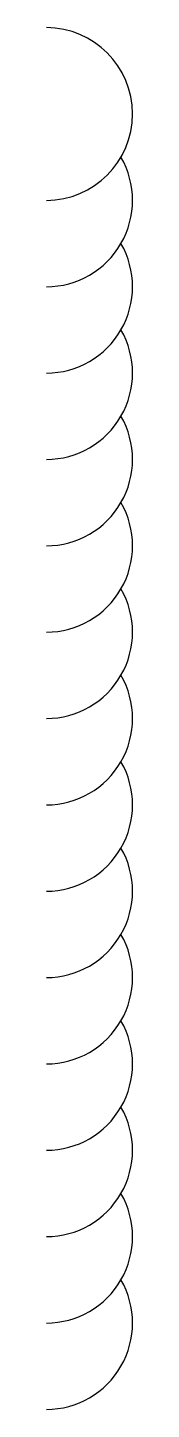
# Model space of a CAD drawing. Header units: metres. Extents: x -1248372 to 1254666, y -4709 to 22932.
# Drawn here: x -1248371.7 to -1248365.7, y 17268.1 to 17364.1 of the extents above.
import ezdxf

# ---------------------------------------------------------------- set-up
doc = ezdxf.new("R2010")
doc.units = ezdxf.units.M
doc.layers.add('u鐜荤拑', color=113, linetype='Continuous')

msp = doc.modelspace()

# ---------------------------------------------------------------- linework, layer by layer
at = {"layer": 'u鐜荤拑'}
for centre, end in [((-1248371.73, 17358.13), 90), ((-1248371.73, 17352.13), 30), ((-1248371.73, 17346.13), 30), ((-1248371.73, 17340.13), 30), ((-1248371.73, 17334.13), 30), ((-1248371.73, 17328.13), 30), ((-1248371.73, 17322.13), 30), ((-1248371.73, 17316.13), 30), ((-1248371.73, 17310.13), 30), ((-1248371.73, 17304.13), 30), ((-1248371.73, 17298.13), 30), ((-1248371.73, 17292.13), 30), ((-1248371.73, 17286.13), 30), ((-1248371.73, 17280.13), 30), ((-1248371.73, 17274.13), 30)]:
    msp.add_arc(centre, 6, 270, end, dxfattribs=at)

doc.saveas('drawing.dxf')
